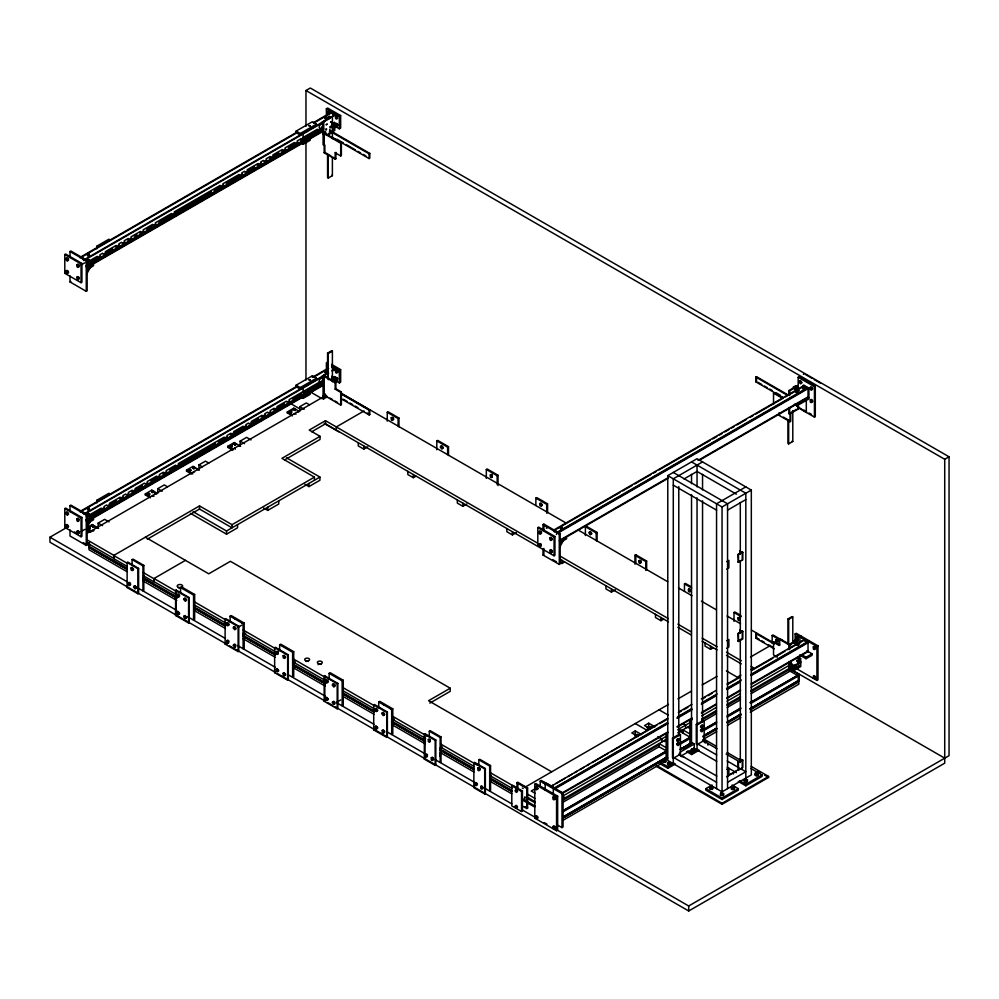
<?xml version="1.0" encoding="UTF-8"?>
<svg xmlns="http://www.w3.org/2000/svg" width="999" height="999" viewBox="0 0 999 999"><rect width="100%" height="100%" fill="white"/><g stroke="black" fill="none" stroke-linecap="round" stroke-linejoin="round"><path stroke-width="1.5" d="M678.396 739.76C678.371 737.761 676.011 741.021 677.772 740.671M700.873 730.331L701.698 729.133L702.16 729.794M66.858 512.924C67.408 511.238 69.118 514.872 67.345 513.923M177.959 594.967C178.746 593.206 180.057 597.327 178.284 595.804M184.902 598.975L186.114 599.3L185.377 599.974M336.313 124.313L337.425 124.413L336.963 125.437M285.239 674.625L284.615 673.314L283.991 673.9M326.561 680.756L327.772 681.081L327.048 681.768M333.504 684.765L334.715 685.089L333.978 685.776M540.634 503.971L541.283 503.596L541.933 504.732M539.872 531.943L541.083 532.267L540.359 532.954M553.746 797.664C554.333 795.953 555.968 799.637 554.233 798.663M791.658 664.285L791.295 663.348M721.016 794.742L721.778 795.504M755.731 774.625L756.655 775.549L757.692 774.774M440.309 749.5L441.533 746.765M489.847 778.109L491.071 775.361M66.883 271.191L68.132 271.915L67.183 272.203M77.722 519.005L78.909 519.505L78.347 520.304M227.51 640.908L228.609 641.196L228.309 642.282M234.453 644.904L235.539 645.204L235.252 646.291M278.246 653.234L278.009 652.072M392.058 417.994C393.144 416.745 393.931 420.517 392.357 419.018M278.246 670.766L277.847 669.43L277.048 669.892M376.123 726.698L377.372 727.422L376.423 727.722M383.054 730.706C384.153 729.457 384.94 733.229 383.354 731.73M429.12 739.784L429.92 739.71M426.198 754.732L426.998 754.67M550.736 538.024L551.535 537.949M551.923 551.798L551.535 550.461L550.736 550.924M481.58 786.712L482.842 787.437L481.893 787.736M639.722 560.988L640.521 560.926M536.338 816.62L537.425 816.92L536.975 817.931M553.771 826.685L554.57 826.623M789.672 665.222L789.46 664.01L789.847 665.334M82.605 258.716L82.929 258.004M82.605 259.553L82.929 258.853M87.313 254.77L87.887 255.994L89.111 255.806L88.536 254.583M82.605 512.787L82.929 512.075M87.313 508.841L87.887 510.064L89.111 509.877L88.536 508.653M88.474 528.409L89.898 529.233L89.448 528.259M94.068 525.736L92.108 526.048L93.357 525.324M92.545 530.794L93.781 530.082M152.16 496.378L154.121 496.078M156.069 494.13L157.305 493.406M194.867 467.544L192.919 467.844L194.156 467.132M236.064 443.768L234.103 444.068L235.339 443.344M234.802 448.251L235.252 449.238M293.981 409.752L295.417 410.589L294.955 409.602M298.052 412.15L299.288 411.438M555.943 531.093L554.395 531.992M796.191 391.695L795.866 392.395L797.976 392.719L797.414 391.496M802.697 387.937L802.372 388.636L804.482 388.973L803.92 387.749M666.058 761.325L665.609 762.312L662.637 761.85M667.956 763.673L667.494 764.66L670.454 765.109L670.916 764.123L669.667 763.398M686.4 746.952L686.862 745.966M691.72 749.949L691.258 750.936L694.218 751.398L694.68 750.411L693.418 749.687M709.964 787.924L709.515 788.91L712.474 789.372L712.924 788.386L711.675 787.662M720.803 794.18L720.354 795.167L723.313 795.629L723.763 794.642L722.514 793.918M733.266 774.013L733.728 773.026M731.643 787.924L731.193 788.91L732.442 789.635L734.153 789.372L734.602 788.386L733.353 787.662M744.567 780.469L744.105 781.455L745.354 782.18L747.065 781.905L747.527 780.918L746.278 780.207M755.406 774.213L754.944 775.199L756.193 775.923L757.904 775.649L758.366 774.662M86.576 274.313L91.046 266.109M86.576 528.384L90.297 521.54M559.59 547.415L563.311 540.571M66.434 258.604L66.97 257.842L68.044 258.466L68.581 259.852L68.044 260.614L66.97 259.99M66.434 271.129L66.97 270.354L68.044 270.979L68.581 272.365L68.044 273.127L66.97 272.502M77.273 264.86L77.81 264.098L78.884 264.723L79.421 266.109L78.884 266.87L77.81 266.246M77.273 277.385L77.81 276.623L78.884 277.235L78.884 279.383M335.901 116.558L336.426 115.784L337.5 116.408L337.5 118.556M332.23 126.049L335.552 123.801L337.163 125.812L336.626 126.573L335.552 125.949L334.365 122.427L331.68 123.976M335.901 124.063L336.426 123.302L337.5 123.913L338.037 125.3L337.5 126.061L336.426 125.449M66.434 512.687L66.97 511.913L68.581 513.923L68.044 514.685L66.97 514.06M66.434 525.199L66.97 524.438L68.581 526.436L68.044 527.197L66.97 526.585M77.273 518.943L77.81 518.181L78.884 518.793L78.884 520.941M77.273 531.456L77.81 530.694L78.884 531.306L79.421 532.692L78.884 533.454L77.81 532.842M131.468 568.131L132.005 567.357L133.616 569.368L133.079 570.129L132.005 569.505M128.546 583.079L129.083 582.317L130.157 582.941L130.694 584.315L130.157 585.089L129.083 584.465M134.403 586.463L134.927 585.701L136.538 587.699L136.001 588.461L134.927 587.849M327.66 365.871L328.196 365.11M177.535 594.717L178.072 593.955L179.683 595.966L179.146 596.728L178.072 596.103M335.901 370.629L336.426 369.867L337.5 370.479L338.037 371.865L337.5 372.627L336.426 372.015M335.901 378.134L336.426 377.372L337.5 377.997L337.5 380.144M184.478 598.726L185.015 597.964L186.626 599.962L186.089 600.724L185.015 600.112M177.535 612.25L178.072 611.475L179.683 613.486L179.146 614.248L178.072 613.623M184.478 616.246L185.015 615.484L186.626 617.482L186.089 618.256L185.015 617.632M227.073 623.326L227.61 622.552L229.221 624.562L228.684 625.324L227.61 624.7M234.003 627.322L234.54 626.56L236.151 628.558L235.614 629.333L234.54 628.708M227.073 640.846L227.61 640.084L228.684 640.696L228.684 642.844M391.608 417.932L392.145 417.17L393.219 417.794L393.756 419.18L393.219 419.942L392.145 419.318M234.003 644.842L234.54 644.08L235.614 644.705L235.614 646.852M276.611 651.922L277.148 651.161L278.209 651.773L278.209 653.92M283.541 655.918L284.078 655.157L285.689 657.167L285.152 657.929L284.078 657.305M276.611 669.442L277.148 668.681L278.746 670.679L278.209 671.44L277.148 670.829M441.146 446.541L441.683 445.766L443.294 447.777L442.757 448.539L441.683 447.914M283.541 673.451L284.078 672.677L285.689 674.687L285.152 675.449L284.078 674.824M326.136 680.519L326.673 679.757L327.747 680.369L328.284 681.755L327.747 682.517L326.673 681.905M333.079 684.527L333.616 683.753L334.69 684.377L335.227 685.764L334.69 686.525L333.616 685.901M326.136 698.039L326.673 697.277L328.284 699.275L327.747 700.037L326.673 699.425M333.079 702.047L333.616 701.286L334.69 701.897L334.69 704.045M492.282 477.135L492.282 474.987L491.208 474.375L491.208 476.511M375.674 726.635L376.211 725.873L377.822 727.871L377.285 728.646L376.211 728.021M540.209 503.733L540.746 502.972L542.357 504.97L541.82 505.731L540.746 505.119M382.617 730.644L383.154 729.882L384.752 731.88L384.215 732.642L383.154 732.03M539.448 531.705L539.984 530.944L541.058 531.555L541.595 532.942L541.058 533.703L539.984 533.079M541.058 546.216L541.058 544.068L539.984 543.456L539.984 545.604M550.287 537.962L550.824 537.2L552.435 539.198L551.898 539.959L550.824 539.348M556.356 534.453L556.893 533.691M550.287 550.474L550.824 549.712L551.898 550.337L552.435 551.71L551.898 552.472L550.824 551.86M430.282 741.72L430.282 739.572L429.22 738.948L429.22 741.096M427.36 756.68L427.36 754.532L426.286 753.908L426.286 756.056M589.747 532.33L590.284 531.568L591.895 533.566L591.358 534.328L590.284 533.716M439.947 756.168L439.947 754.02M478.209 768.318L478.746 767.557L479.82 768.169L480.357 769.555L479.82 770.316L478.746 769.692M475.287 783.266L475.824 782.504L476.898 783.129L477.435 784.515L476.898 785.276L475.824 784.652M639.285 560.926L639.822 560.164L640.896 560.789L640.896 562.937M481.143 786.65L481.68 785.888L483.279 787.886L482.754 788.648L481.68 788.036M799.812 381.381L800.349 380.619L801.947 382.629L801.423 383.391L800.349 382.767M515.784 790.384L517.132 790.259L517.569 791.42L516.233 791.533M810.651 387.649L811.188 386.875L812.249 387.5L812.786 388.886L812.249 389.647L811.188 389.023M517.132 807.617L517.569 806.98L516.233 805.319L516.233 807.105M535.901 787.349L536.438 786.588L538.049 788.586L537.512 789.36L536.438 788.735M810.651 400.162L811.188 399.4L812.249 400.012L812.786 401.398L812.249 402.16L811.188 401.548M543.281 783.091L543.818 782.329L544.892 782.941L545.429 784.327M688.811 589.522L689.347 588.761L690.958 590.771L690.421 591.533L689.347 590.909M535.901 816.558L536.438 815.796L537.512 816.42L538.049 817.806L537.512 818.568L536.438 817.944M536.625 819.068L536.625 816.932L535.551 816.308L535.551 818.456M553.321 797.414L553.858 796.653L555.469 798.651L554.932 799.412L553.858 798.8M553.321 826.623L553.858 825.861L554.932 826.485L555.469 827.871L554.932 828.633L553.858 828.009M554.058 829.133L554.058 826.985L552.984 826.373L552.984 828.521M739.959 620.129L739.959 617.981L738.885 617.357L738.885 619.505M797.864 639.035L797.864 636.887L796.79 636.276L796.79 638.423M796.977 668.756L797.514 667.994M798.401 667.494L797.864 668.256L796.79 667.632M813.686 647.102L814.222 646.341L815.833 648.339L815.296 649.1L814.222 648.488M813.686 676.311L814.222 675.549L815.833 677.547L815.296 678.309L814.222 677.697M814.41 678.821L814.41 676.673L813.336 676.061L813.336 678.196M294.168 409.99L295.229 409.99M665.384 761.75L663.311 761.75M329.195 113.212L328.733 111.663L328.172 112.462M325.662 133.679L325.299 132.455M336.401 378.059L337.537 378.708L337.138 379.583M284.053 655.844L285.239 657.105L284.153 656.805M541.745 505.144L541.121 504.982M540.983 545.629L540.521 544.08L539.959 544.892M384.14 714.535L383.678 712.986L383.117 713.786M811.151 400.075L812.287 400.724L811.725 401.536M640.809 562.35L640.684 561.088M326.448 115.734L326.348 108.791L327.647 108.042L340.659 115.547L340.659 128.059L339.348 128.809L332.854 125.062M326.448 369.805L326.348 362.862L327.647 362.113M803.046 388.136L803.783 388.873L803.783 388.024M693.731 752.609L693.731 751.735M722.814 795.341L722.814 794.467M677.772 742.931L677.122 744.055L677.772 744.43M701.698 726.835L700.961 726.161L702.185 725.836M563.061 817.806L666.795 757.317M691.046 743.169L680.269 749.45L692.12 742.732L694.293 743.98L694.293 748.363L681.256 755.881M703.171 736.101L716.645 728.246M727.422 721.965L740.896 714.098M750.324 708.603L798.825 680.319L750.324 708.791M666.795 757.504L563.061 817.994L666.795 758.116M680.269 749.637L691.046 743.356M727.422 722.152L740.896 714.285M305.969 126.324L305.969 90.509L310.302 88.012L949.05 456.793L949.05 755.669L688.698 905.981L556.356 829.582M64.798 254.533L65.672 254.033L81.93 263.424L81.93 282.193L81.056 282.692L64.798 273.301L64.798 254.533L81.056 263.923L81.93 263.424M70.005 257.617L70.005 251.536L70.867 251.024L87.125 260.414L87.125 290.834L86.264 291.333L70.005 281.943L70.005 275.861M96.99 248.801L96.99 246.091L108.916 239.198L110.215 239.947M316.483 124.113L300.224 133.504L300.224 135.002L296.104 132.63L296.104 131.131L312.362 121.741L316.483 124.113L316.483 125.624M79.645 257.605L297.202 131.993M313.349 122.677L330.794 112.6L334.915 114.985L323.738 121.928L323.089 121.553L323.089 144.705L323.738 145.08L323.738 121.928M80.994 257.455L297.739 132.305M313.886 122.989L331.331 112.912M325.05 118.044L326.124 117.42L327.435 118.169L325.05 118.544L326.348 119.306L327.435 118.681L326.124 117.919L325.05 118.544M326.885 117.732L329.27 116.359L330.357 116.983L330.357 117.982L327.972 119.368L326.885 117.732L327.972 118.357L330.357 116.983M323.089 121.553L328.047 118.694M83.766 259.977L326.86 119.63M330.881 117.308L334.915 114.985M83.766 260.602L322.827 122.577M64.798 273.301L65.672 272.802M70.005 251.536L86.264 260.914L87.125 260.414M81.231 264.885L84.878 262.774M326.348 108.791L339.348 116.296L340.659 115.547M87.75 261.813L97.215 256.343M99.912 254.782L102.61 253.222M105.32 251.673L116.121 245.429M118.831 243.868L121.528 242.307M124.238 240.747L128.284 238.399M130.994 236.838L140.447 231.381M143.157 229.82L152.61 224.363M155.32 222.802L171.528 213.436M174.238 211.875L220.18 185.352M222.877 183.791L239.098 174.425M241.795 172.864L244.505 171.304M247.203 169.743L258.017 163.511M260.714 161.95L263.424 160.389M266.121 158.829L270.18 156.481M272.877 154.92L282.342 149.463M285.04 147.902L294.505 142.445M297.202 140.884L301.261 138.536M317.37 129.233L302.61 137.762L306.73 140.135M86.938 263.524L100.449 255.732M103.159 254.171L112.612 248.701M115.322 247.14L119.368 244.805M122.078 243.244L124.775 241.683M127.485 240.122L131.531 237.787M134.241 236.226L136.938 234.665M139.648 233.104L143.694 230.757M146.403 229.196L155.856 223.739M158.554 222.178L211.264 191.758M213.961 190.197L223.426 184.728M226.124 183.167L242.345 173.814M245.042 172.253L254.508 166.783M257.205 165.222L261.263 162.887M263.961 161.326L266.671 159.765M269.368 158.204L278.821 152.747M281.531 151.186L285.589 148.839M288.286 147.278L297.739 141.821M300.449 140.26L320.592 128.634M85.926 265.871L323.626 128.634M86.463 266.184L322.827 129.72M332.23 124.288L334.915 122.74M88.624 265.434L91.321 263.873M95.38 261.538L98.089 259.977M107.542 254.508L110.24 252.947M126.461 243.594L129.158 242.033M138.624 236.563L144.031 233.441M211.588 194.443L214.298 192.882M218.344 190.534L221.054 188.973M230.507 183.516L233.217 181.955M237.263 179.62L239.972 178.059M249.425 172.59L252.135 171.029M268.344 161.676L271.054 160.115M280.507 154.645L283.216 153.084M86.463 267.307L322.827 130.844M332.23 125.424L334.915 123.864L331.818 122.09M86.463 267.932L322.827 131.468M86.901 268.306L93.519 264.485L93.519 265.734L86.901 269.555M301.198 143.082L303.259 144.268L310.202 140.26L310.202 138.761M334.765 127.71L332.817 128.834L332.817 131.593L334.765 130.457L334.765 127.71L332.267 126.274M70.005 281.943L70.867 281.443M324.113 133.516L324.176 152.772L324.862 152.372L330.981 155.906M324.113 134.553L324.213 133.666L340.696 143.232L341.383 142.832L341.383 155.544L340.696 155.944L335.189 152.772L335.189 159.128L335.876 158.729L335.876 152.372L335.189 152.772M329.533 133.354L329.533 130.969L369.106 153.809L369.792 153.409L369.792 158.179L369.106 158.579L332.18 137.263M327.572 154.533L327.572 177.66L328.259 178.059L332.392 175.674L332.392 157.168M327.572 377.809L327.572 353.134L331.705 350.749L332.392 351.149L332.417 381.805M327.572 353.134L328.259 353.534L332.392 351.149M64.798 508.603L65.672 508.104L81.93 517.494L81.93 536.263L81.056 536.763L64.798 527.385L64.798 508.603L81.056 517.994L81.93 517.494M70.005 511.688L70.005 505.606L70.867 505.107L87.125 514.485L87.125 544.905L86.264 545.404L70.005 536.013L70.005 529.932M96.99 502.872L96.99 500.162L108.916 493.269L110.215 494.03M316.483 378.196L300.224 387.575L300.224 389.086L296.104 386.7L296.104 385.202L312.362 375.811L316.483 378.196L316.483 379.695M80.994 510.901L297.202 386.064M313.349 376.748L328.109 368.231M80.182 511.988L297.739 386.388M313.886 377.06L328.646 368.544M325.05 372.127L326.124 371.491L327.435 372.252L326.348 373.376L325.05 372.627L328.184 373.813M325.799 372.44L326.673 371.94M325.05 372.627L326.536 372.14M327.46 397.015L323.089 398.776L323.089 375.624L328.047 372.764M83.766 514.06L326.86 373.701M332.23 370.604L334.915 369.056L332.23 371.228M323.089 375.624L328.696 373.139M85.115 513.898L322.827 376.66M64.798 527.385L65.672 526.885M70.005 505.606L86.264 514.985L87.125 514.485M226.86 644.343L49.95 542.207L49.95 537.2L66.121 527.872M331.543 365.859L339.348 370.367L340.659 369.618L340.659 382.13L339.348 382.892L332.854 379.133M86.401 516.658L101.261 508.079M103.971 506.518L106.668 504.957M109.366 503.396L120.18 497.152M122.889 495.604L125.587 494.043M128.284 492.482L132.343 490.134M135.04 488.573L144.505 483.116M147.203 481.555L156.668 476.098M159.365 474.537L163.424 472.19M166.121 470.629L175.587 465.172M178.284 463.611L224.238 437.087M226.935 435.527L230.994 433.179M233.691 431.618L243.157 426.161M245.854 424.6L248.551 423.039M251.261 421.478L262.075 415.234M264.772 413.686L267.47 412.125M270.18 410.564L274.226 408.216M276.935 406.655L286.388 401.198M289.098 399.637L320.055 381.768M88.287 516.82L104.508 507.455M107.205 505.894L116.671 500.437M119.368 498.876L123.426 496.54M126.124 494.98L128.834 493.419M131.531 491.858L142.345 485.614M145.042 484.053L147.752 482.492M150.449 480.931L159.915 475.474M162.612 473.913L166.671 471.565M169.368 470.017L215.309 443.481M218.019 441.92L227.472 436.463M230.182 434.902L246.391 425.537M249.101 423.976L258.554 418.519M261.263 416.958L265.309 414.622M268.019 413.062L270.717 411.501M273.426 409.94L284.228 403.696M286.938 402.135L289.635 400.574M292.345 399.013L301.798 393.556M320.592 382.704L303.147 392.769L303.147 387.337M85.926 519.942L323.626 382.704M331.68 378.047L334.915 376.81L334.915 378.571L332.23 380.119M86.463 520.254L322.827 383.791M332.23 378.371L334.915 376.81M92.682 517.17L95.38 515.609M99.438 513.261L102.135 511.7M111.601 506.243L114.298 504.682M118.357 502.347L121.054 500.786M130.519 495.317L133.217 493.768M142.682 488.299L145.379 486.738M149.438 484.403L152.135 482.842M169.705 472.702L173.751 470.354M191.321 460.214L194.031 458.653M222.402 442.27L225.112 440.709M234.565 435.252L237.263 433.691M241.321 431.343L244.031 429.782M253.484 424.325L256.181 422.764M260.24 420.429L262.949 418.868M272.402 413.399L275.1 411.85M291.321 402.485L296.728 399.363M86.463 521.378L322.827 384.915M332.23 379.495L334.915 377.947L331.818 376.161M86.463 522.002L322.827 385.539M86.901 522.377L93.519 518.556L93.519 519.805L86.901 523.638M301.198 397.152L303.259 398.339L310.202 394.343L310.202 392.832M324.113 396.378L324.176 376.448L335.189 382.817L335.876 382.417L335.876 388.773L341.383 391.945L341.383 404.67L340.696 405.07L323.988 395.217M87.025 527.572L92.22 524.562L98.614 528.259M150.449 497.852L145.33 494.905L145.33 493.906L151.836 490.147L156.943 493.094M191.633 474.075L186.526 471.128L186.526 470.117L193.032 466.371L199.413 470.054M232.817 450.287L227.71 447.34L227.71 446.341L234.216 442.582L240.597 446.278M292.432 415.871L287.325 412.924L287.325 411.925L293.831 408.166L298.938 411.113M81.231 531.468L84.878 529.37M89.623 527.072L92.22 525.561L96.054 527.784M145.33 494.905L147.939 493.406M186.526 471.128L189.123 469.617M231.618 445.092L234.216 443.593L234.216 442.582M287.325 412.924L293.831 409.165L293.831 408.166M98.139 527.747L98.139 523.101L104.645 519.343L109.053 521.89M157.755 493.331L157.755 488.686L164.261 484.927L167.557 486.838M198.938 469.542L198.938 464.897L205.444 461.151L208.754 463.049M240.135 445.766L240.135 441.121L246.641 437.362L251.036 439.91M299.75 411.351L299.75 406.705L306.256 402.947L309.553 404.857M335.189 382.817L335.189 389.173L335.876 388.773M86.788 533.466L323.077 397.04M335.189 389.173L340.696 392.345L341.383 391.945M127.01 568.931L88.973 547.215L88.973 549.725L126.786 571.553M537.474 543.081L325.474 420.679L309.215 430.07L320.055 436.326L320.055 439.46L284.54 459.965M311.725 431.755L325.474 423.813L554.07 555.794L554.944 555.282L554.944 536.513L538.686 527.122L537.812 527.622L537.812 546.403L538.686 545.904M127.048 566.321L113.686 558.603L113.686 555.481L199.525 505.919L232.043 524.687L314.423 477.135L314.423 480.257M320.055 436.326L281.905 458.354L314.423 477.135M364.011 410.951L336.313 426.948L336.313 430.07M341.408 394.143L369.106 410.139L369.792 409.74L369.792 414.51L369.106 414.91L341.408 398.913M147.352 539.173L199.525 509.04L232.043 527.822L232.043 524.687M127.123 562.487L127.772 562.112L138.611 568.369L138.611 593.406L137.962 593.781L127.123 587.524L127.123 562.487L137.962 568.743L138.611 568.369M132.105 559.615L132.979 559.103L143.819 565.372L143.819 590.397L142.944 590.896L142.944 565.871L132.105 559.615L132.105 565.496M387.262 421.128L387.262 412.3L388.124 411.8L398.963 418.057L398.963 426.885M142.944 565.871L143.819 565.372M387.262 412.3L398.102 418.556L398.963 418.057M358.279 442.744L358.279 445.929L363.786 449.113L367.744 446.828M127.123 587.524L127.772 587.15M193.107 511.7L226.536 530.993L319.93 477.085L319.93 480.257L308.916 486.613L304.907 484.303M190.434 513.324L226.536 534.178L237.55 527.822L237.55 524.637M263.711 508.079L267.732 510.402L278.746 504.033L278.746 500.861M143.094 572.464L153.784 578.633L185.439 560.364M175.574 590.459L176.224 590.084L189.236 597.589L189.236 622.627L188.586 623.001L175.574 615.496L175.574 590.459L188.586 597.964L189.236 597.589M180.557 587.587L181.643 586.95L194.655 594.467L194.655 619.492L193.569 620.117L193.569 595.092L180.557 587.587L180.557 593.468M436.8 449.737L436.8 440.896L437.662 440.397L448.501 446.653L448.501 455.494M436.8 440.896L447.639 447.152L448.501 446.653M193.569 595.092L194.655 594.467M407.817 471.353L407.817 474.525L413.324 477.709L415.959 476.186M175.574 615.496L176.224 615.122L176.224 590.084M225.112 619.055L225.762 618.681L238.761 626.198L238.761 651.223L238.112 651.598L225.112 644.093L225.112 619.055L238.112 626.573L238.761 626.198M230.095 616.183L231.181 615.559L244.181 623.064L244.181 648.101L243.107 648.726L243.107 623.688L230.095 616.183L230.095 622.065M486.326 478.334L486.326 469.493L487.2 468.993L498.039 475.249L498.039 485.564M486.326 469.493L497.165 475.749L498.039 475.249M243.107 623.688L244.181 623.064M237.974 627.335L241.608 625.237M457.342 499.95L457.342 503.121L462.849 506.306L466.808 504.02M225.112 644.093L225.762 643.718M243.144 634.74L245.791 633.216M274.638 647.652L275.299 647.277L288.299 654.795L288.299 679.819L287.65 680.194L274.638 672.689L274.638 647.652L287.65 655.169L288.299 654.795M279.633 644.78L280.719 644.155L293.718 651.66L293.718 676.698L292.632 677.322L292.632 652.285L279.633 644.78L279.633 650.674M535.864 505.457L535.864 498.089L536.738 497.589L547.577 503.846L547.577 512.687M783.528 397.852L755.843 381.855L755.843 377.085L756.53 376.698L788.174 394.967M755.843 381.855L756.53 381.468L756.53 376.698M535.864 498.089L546.703 504.358L547.577 503.846M292.632 652.285L293.718 651.66M506.88 528.546L506.88 531.718L512.387 534.902L516.346 532.617M274.638 672.689L275.299 672.315M292.67 663.348L295.329 661.813M543.019 530.706L543.019 524.625L543.881 524.125L560.139 533.503L560.139 563.923L559.278 564.423L543.019 555.032L543.019 548.951M798.176 389.473L798.176 377.31L799.038 376.81L815.296 386.201L815.296 416.608L814.435 417.107L798.176 407.729L799.038 407.23M803.371 374.313L804.245 373.813M773.526 404.42L773.526 393.119L774.213 392.719L783.104 397.864M793.406 387.075L795.791 385.701L796.865 386.326L796.865 387.325L794.48 388.698L793.406 387.075L794.48 387.699L796.865 386.326M788.96 390.522L797.627 385.514L798.276 385.889L789.61 390.896L788.96 390.522L788.96 395.142M794.704 389.073L795.566 388.074L797.951 389.96L797.09 390.459L794.704 389.073L797.951 389.448M553.995 529.932L804.245 385.452L798.863 389.185M556.68 528.995L559.378 527.447M562.062 525.899L619.917 492.495M622.614 490.934L632.03 485.502M634.715 483.953L650.861 474.625M653.558 473.076L656.243 471.516M658.94 469.967L710.064 440.447M712.749 438.898L716.783 436.563M719.48 435.015L722.165 433.454M724.862 431.905L728.895 429.57M731.593 428.022L734.277 426.461M736.975 424.912L746.39 419.48M750.424 417.145L753.109 415.596M755.806 414.036L782.716 398.501M785.401 396.953L794.817 391.508M797.627 390.896L798.713 390.272L797.627 391.396L796.328 390.147L798.313 391.171L797.976 391.883L795.866 391.546L797.414 390.659M557.567 531.992L807.816 387.512M556.768 533.079L808.353 387.824M558.116 532.929L808.903 388.136L808.903 398.901L796.977 405.781L794.38 404.283L806.305 412.425L806.305 400.399M537.812 527.622L554.07 537.012L554.944 536.513M543.019 524.625L559.278 534.015L560.139 533.503M798.176 377.31L814.435 386.7L815.296 386.201M667.782 475.624L697.04 458.728L751.323 490.072L751.323 774.924L722.052 791.832L667.782 760.489L667.782 475.624L722.052 506.968L751.323 490.072M324.176 676.261L324.825 675.886L337.837 683.391L337.837 708.416L337.187 708.791L324.176 701.286L324.176 676.261L337.187 683.766L337.837 683.391M329.158 673.376L330.244 672.752L343.256 680.257L343.256 705.294L342.17 705.918L342.17 680.881L329.158 673.376L329.158 679.27M559.452 540.409L668.431 477.497M698.039 460.402L808.353 396.715M559.452 541.046L668.431 478.121M699.375 460.252L808.353 397.34L807.816 397.028M559.915 541.396L566.545 537.574L566.545 538.823L559.915 542.657M585.402 535.526L585.402 526.698L586.263 526.186L597.102 532.455L597.102 541.283M808.903 397.652L796.977 404.533L796.977 405.781M779.033 412.824L779.033 415.372L779.72 414.972M702.547 461.913L673.289 478.808L673.289 763.661M543.019 555.032L543.881 554.532L543.881 548.451M788.96 407.492L788.96 413.673L796.39 409.378M788.96 413.673L789.61 414.048L798.276 409.041L798.276 405.956M684.003 478.971L697.04 471.441L736.375 494.155M585.402 526.698L596.241 532.954L597.102 532.455M779.033 415.372L790.047 421.728L790.733 421.328L790.733 412.537M342.17 680.881L343.256 680.257M559.715 562.225L561.925 563.498L564.56 561.975M324.176 701.286L324.825 700.911L324.825 675.886M337.038 702.06L340.684 699.962M787.986 420.342L787.986 443.481L788.673 443.881L792.794 441.496L792.794 410.651M745.816 486.888L716.558 503.783L716.558 788.648M373.713 704.857L374.363 704.482L387.375 711.987L387.375 737.025L386.725 737.399L373.713 729.882L373.713 704.857L386.725 712.362L387.375 711.987M378.696 701.972L379.782 701.348L392.794 708.853L392.794 733.89L391.708 734.515L391.708 709.49L378.696 701.972L378.696 707.866M634.939 564.123L634.939 555.294L635.801 554.795L646.64 561.051L646.64 569.88M727.559 510.139L745.816 499.6M634.939 555.294L645.779 561.55L646.64 561.051M391.708 709.49L392.794 708.853M605.956 585.739L605.956 588.923L611.45 592.095L615.409 589.81M373.713 729.882L374.363 729.507M391.745 720.541L394.405 719.005M429.832 703.121L450.237 691.333L450.237 688.211L428.559 700.724L551.685 771.815M739.772 554.208L739.772 551.211L742.806 552.335L742.806 559.84L738.473 562.35L737.924 554.52L742.257 552.022M424.325 734.078L424.987 733.703L435.826 739.959L435.826 764.997L435.164 765.371L424.325 759.115L424.325 734.078L435.164 740.334L435.826 739.959M429.32 731.206L430.182 730.694L441.021 736.962L441.021 761.987L440.159 762.487L440.159 737.462L429.32 731.206L429.32 737.087M684.465 591.246L684.465 583.891L685.339 583.391L691.358 586.863M726.723 561.625L728.883 560.364L728.883 567.882L726.723 569.13M737.924 554.52L742.806 552.335M737.924 562.037L740.097 560.776M440.159 737.462L441.021 736.962M439.672 748.476L442.307 746.952M655.481 614.335L655.481 617.519L660.988 620.704L663.623 619.18M424.325 759.115L424.987 758.74L424.987 733.703M305.969 90.509L944.717 459.29L949.05 456.793M473.863 762.674L474.513 762.299L485.352 768.556L485.352 793.593L484.702 793.968L473.863 787.712L473.863 762.674L484.702 768.93L485.352 768.556M478.846 759.802L479.72 759.302L490.559 765.559L490.559 790.584L489.685 791.083L489.685 766.058L478.846 759.802L478.846 765.684M734.003 621.328L734.003 612.487L734.864 611.987L740.896 615.459M489.685 766.058L490.559 765.559M739.772 633.316L739.772 630.307L742.806 631.43L742.806 638.948L738.473 641.445L737.924 633.628L742.257 631.118M705.019 642.944L705.019 646.116L710.526 649.3L713.161 647.777M726.723 640.721L728.883 639.472L728.883 646.977L726.723 648.226M737.924 633.628L742.806 631.43M737.924 641.133L742.257 638.636M774.3 648.851L755.843 638.186L755.843 633.416L756.53 633.016L756.53 637.787L759.165 639.31M787.986 643.631L787.986 618.955L792.107 616.57L792.794 616.97L792.794 643.181M755.843 638.186L756.53 637.787M787.986 618.955L788.673 619.355L792.794 616.97M511.8 785.826L512.674 785.326L522.427 790.958L522.427 811.038L521.553 811.538L511.8 805.906L511.8 785.826L521.553 791.458L522.427 790.958M517.007 789.01L517.007 782.829L517.869 782.329L527.622 787.961L527.622 808.029L526.76 808.541L521.878 805.718M772.152 643.244L772.152 635.514L773.026 635.014L782.779 640.646M777.334 657.155L773.526 654.957L773.526 642.232L774.213 641.845L779.72 645.017L779.72 638.661L779.033 639.06L779.033 645.416L779.72 645.017M525.499 786.937L668.493 704.382M677.921 698.938L691.395 691.158M702.172 684.939L716.982 676.385M750.536 657.017L770.366 645.566M517.007 782.829L526.76 788.461L527.622 787.961M534.802 784.215L535.889 783.591L557.654 796.153L557.654 830.119L556.568 830.756L534.802 818.181L534.802 784.215L556.568 796.777L557.654 796.153M540.222 785.714L540.222 781.093L541.308 780.456L563.074 793.031L563.074 826.997L561.987 827.622L558.141 825.399M795.154 641.62L795.154 633.903L796.24 633.279L818.006 645.841L818.006 679.807L816.92 680.431L795.154 667.869M534.677 789.023L531.206 791.021L534.989 793.206M641.57 734.59L635.264 730.943L631.793 732.954L638.099 736.588M655.007 726.835L648.701 723.189L644.58 725.574L649.625 728.483M799.899 643.044L799.899 636.887L801.21 636.138M793.406 641.146L795.791 639.772L796.865 640.396L796.865 641.395L794.48 642.782L793.406 641.146L794.48 641.77L796.865 640.396M788.96 649.225L788.96 644.592L797.627 639.585L798.276 643.044M646.64 727.509L648.701 726.323L651.223 727.771M788.96 644.592L789.61 644.967L798.276 639.959M794.704 643.156L795.566 642.145L797.951 643.531L797.09 644.53L794.704 642.644L797.627 645.466L798.713 644.343L797.414 643.593M634.777 735.838L637.474 734.277M647.477 728.508L650.961 726.485M635.376 736.163L638.061 734.615M648.776 728.421L651.385 726.922M741.008 675.024L737.25 677.197L726.41 670.941M751.011 669.255L753.508 667.807L751.111 666.42M553.084 785.152L550.387 786.712L667.657 718.368M678.446 712.15L691.92 704.37M701.36 698.913L716.183 690.359M726.972 684.128L740.446 676.348M751.236 670.129L803.808 639.772L807.929 642.145L751.31 674.837M797.09 644.03L797.951 643.531M555.781 783.591L565.222 778.146M567.919 776.585L571.952 774.25M574.65 772.702L577.347 771.141M580.044 769.58L584.09 767.244M586.788 765.696L589.485 764.135M592.182 762.587L608.354 753.246M611.051 751.685L656.88 725.224M659.577 723.663L667.657 719.005M678.446 712.774L681.143 711.213M683.84 709.665L687.886 707.329M702.709 698.763L705.406 697.215M708.104 695.654L712.15 693.318M728.321 683.978L739.11 677.759M752.584 669.967L772.801 658.291M775.499 656.743L784.939 651.298M787.637 649.737L797.065 644.293M799.762 642.732L803.808 640.396L807.929 642.782L751.31 675.461M797.627 644.967L798.713 644.343M553.97 788.149L667.195 722.776M677.984 716.545L691.458 708.766M702.247 702.534L717.07 693.98M726.51 688.536L741.333 679.969M750.773 674.525L807.379 641.833M799.899 636.887L808.029 641.583L809.34 640.834M667.732 723.089L554.507 788.461L550.387 786.076M677.172 717.644L691.995 709.078M701.435 703.633L716.258 695.067M727.047 688.848L740.521 681.056M554.507 789.085L667.732 723.713M677.172 718.269L691.995 709.702M701.435 704.258L716.258 695.691M727.047 689.472L740.521 681.693M562.599 792.682L667.732 731.967M677.172 726.523L691.995 717.969M701.435 712.512L716.258 703.958M727.047 697.727L740.521 689.947M751.31 683.728L807.929 651.036M540.222 781.093L561.987 793.656L667.732 732.604M677.172 727.147L691.995 718.593M701.435 713.149L716.258 704.582M727.047 698.351L740.521 690.571M751.31 684.352L807.929 651.66L807.379 651.348M795.154 633.903L816.92 646.465L818.006 645.841M689.897 744.542L689.897 720.766L692.245 719.417M799.899 662.3L800.773 662.799L796.44 665.309L796.44 668.481L800.773 665.983L800.624 658.503L798.676 659.627L798.676 662.387L800.624 661.263M562.862 796.028L667.132 735.826M677.697 729.732L690.971 722.065M701.673 715.883L716.383 707.392M727.085 701.211L740.459 693.493M751.173 687.312L789.959 664.909M802.185 654.982L806.081 657.23L812.05 653.796L812.05 655.294L806.081 658.728L799.575 654.982M788.96 661.575L788.96 667.744L793.918 664.884M562.862 799.15L667.132 738.948M677.697 732.854L690.971 725.199M701.61 719.055L716.383 710.514M727.035 704.37L740.459 696.615M751.136 690.459L800.661 661.862M562.849 800.336L659.253 744.68M688.224 727.959L691.046 726.323M701.61 720.229L716.445 711.663M727.035 705.544L740.509 697.764M751.136 691.633L795.316 666.121M672.514 738.161L679.557 734.103L680.431 734.602L680.431 754.183L673.376 758.253L672.514 757.754L672.514 738.161L673.376 738.661L680.431 734.602M696.278 724.45L703.321 720.379L704.183 720.878L704.183 740.471L697.14 744.53L696.278 744.03L696.278 724.45L697.14 724.949L704.183 720.878M534.802 818.181L535.889 817.557M562.849 802.334L659.103 746.765L666.907 751.273L666.907 748.101L659.103 743.593L659.103 746.765M704.407 720.616L716.445 713.661M727.135 707.492L740.509 699.775M751.198 693.593L797.989 666.583M792.494 668.718L794.704 669.979L800.661 666.545M678.309 740.684L677.235 741.308L676.698 740.546L677.235 739.16L678.309 738.536L678.845 739.297M702.06 726.972L700.998 727.584L700.461 726.822L702.06 724.824L702.597 725.586M790.496 669.517L798.825 674.063L798.825 681.006L750.324 709.015M562.837 810.751L666.57 750.848M680.044 743.081L690.821 736.85M704.295 729.07L716.42 722.077M727.197 715.858L740.671 708.079M750.099 702.634L798.825 674.75L750.324 702.759M563.061 810.876L666.795 750.986M680.269 743.206L691.046 736.975M703.171 729.982L716.645 722.202M727.422 715.983L740.896 708.204M678.309 744.442L677.235 745.067L676.698 744.292L678.309 742.294L678.845 743.056M702.06 730.719L700.998 731.343L700.461 730.581L702.06 728.583L702.597 729.345M563.049 811.812L666.595 752.035M680.044 744.267L690.809 738.049M704.258 730.294L716.358 723.301M727.11 717.095L740.559 709.327M751.323 703.121L798.388 675.948L798.388 681.006M562.837 817.007L666.595 757.105M680.044 749.337L690.821 743.106M704.258 735.364L716.42 728.333M727.11 722.165L740.671 714.335M750.099 708.89L798.825 681.006M563.061 817.132L666.795 757.242M727.422 722.24L740.896 714.46M682.954 748.775L691.046 744.118M703.171 737.112L716.645 729.332M727.422 723.114L740.896 715.334M750.324 709.889L798.825 681.892L798.825 684.203L750.324 712.2M675.411 763.935L667.906 768.268L660.227 763.835L660.227 762.337L667.732 758.004M679.944 752.259L694.293 743.98M563.061 820.316L660.052 764.322M703.171 739.422L716.645 731.655M727.422 725.424L740.896 717.644M660.227 762.337L667.906 766.77L674.163 763.161M687.824 750.836L691.67 753.046L697.914 749.437M686.55 751.598L691.67 754.557L699.175 750.224M739.772 761.975L739.772 758.978L742.806 760.102L742.806 767.607L738.473 770.117L737.924 762.287L742.257 759.789M726.723 769.38L728.883 768.131L728.883 775.649L726.723 776.897M737.924 762.287L742.806 760.102M727.272 776.098L740.309 768.568L745.816 771.752L727.559 782.292M732.067 785.039L738.311 788.648L738.311 790.147L722.052 799.537L705.806 790.147L705.806 788.648L712.05 785.039M729.557 774.924L735.813 771.315M705.806 788.648L722.052 798.039L738.311 788.648M739.56 780.706L745.816 784.315L762.075 774.924L762.075 776.435L745.816 785.813L738.311 781.48M656.405 765.384L722.052 803.296L768.581 776.435L768.581 777.434L722.052 804.295L656.405 766.395M334.89 706.718L688.698 910.988L944.717 763.174L944.717 459.29M87.825 508.978L88.412 509.79L88.412 508.928M796.702 391.82L796.89 392.632L797.751 391.983M669.742 766.433L670.242 765.734M334.265 128.684L334.141 127.522M77.885 277.21L78.909 277.947L78.347 278.746M132.08 567.944L133.167 568.918L132.38 569.368M129.158 582.904L130.245 583.866L129.445 584.328M492.07 476.585L492.07 475.287M377.073 710.576L376.91 709.103L376.186 709.789M430.082 741.171L430.082 739.872M797.652 638.498L797.652 637.2M427.147 756.131L427.147 754.832M433.004 759.515L432.842 758.041L432.117 758.728M797.652 667.707L797.889 666.82M516.945 791.595L516.945 790.509L516.158 790.758M516.945 807.167L516.545 805.781L516.296 806.692M797.439 644.105L798.713 644.842M746.353 781.73L745.279 781.73M80.819 257.68L82.03 257.492M294.418 413.836L296.104 414.098M238.699 446.004L239.673 445.854M197.515 469.78L198.489 469.63M193.606 472.04L194.593 471.89M80.819 511.75L82.03 511.563M96.716 527.984L97.69 527.834M92.807 530.906L93.781 530.756M553.833 530.769L555.057 530.581M231.343 448.189L230.644 448.027M89.348 530.169L88.661 529.994M325.587 131.531L325.212 131.806M337.138 117.994L337.138 116.546M337.138 372.065L337.287 370.779L336.338 371.079M546.266 527.984L546.915 528.359M590.983 533.778L590.983 532.317M796.752 661.35L796.752 660.202M791.295 664.497L791.42 663.473M228.309 624.762L228.471 623.476L227.51 623.776M235.252 628.771L235.402 627.484L234.453 627.772M88.412 254.857L88.599 255.669L87.45 255.282M326.161 372.352L326.124 371.491M89.348 528.483L89.623 529.07L88.599 528.908M800.711 381.181L801.535 382.38L800.711 382.629M811.725 389.011L812.05 387.799L811.088 388.099M67.507 259.977L68.157 259.603L67.507 258.479M78.347 266.233C80.107 266.583 77.747 263.324 77.722 265.322M689.884 590.896L690.209 589.685L689.26 589.984M814.759 648.476L815.409 648.089L814.759 646.965M814.759 677.684L815.084 676.473L814.123 676.76M67.507 526.573L68.157 526.186L67.507 525.062M78.347 532.829C80.107 533.166 77.747 529.92 77.722 531.905M327.21 699.412L327.859 699.038L327.21 697.914M536.975 788.723C538.711 789.085 536.401 785.776 536.338 787.799M334.153 703.421L334.802 703.034L334.153 701.91M669.742 763.86L669.967 764.834L668.281 764.697M711.75 788.111L711.75 789.185L710.152 788.648M805.494 374.525L811.75 378.146M814.247 379.583L820.504 383.191M808.903 388.136L803.696 385.139L802.834 385.639L808.029 388.636L808.029 398.151M804.245 386.076L807.329 387.862M334.915 115.609L330.794 112.6M331.768 116.546L332.417 116.92L332.392 138.661M796.865 387.325L795.791 385.701M797.414 389.51L798.713 390.272M797.414 390.022L798.713 390.771M331.818 122.715L334.915 124.5M330.232 130.569L369.792 153.409M755.843 377.085L787.487 395.367M336.825 139.148L343.419 142.957M346.054 144.48L355.282 149.8M357.917 151.324L360.552 152.847M363.199 154.37L365.834 155.894M757.841 382.217L761.8 384.503M764.435 386.026L767.082 387.55M769.717 389.073L772.352 390.597M776.31 392.882L780.269 395.167M324.862 133.292L341.383 142.832M804.045 410.114L806.543 411.563M809.04 412.999L811.55 414.448M773.526 393.119L782.417 398.251M797.627 408.666L798.276 409.041M296.104 131.131L300.224 133.504M333.429 157.318L335.876 158.729M783.391 417.095L789.51 420.629M324.176 152.772L335.189 159.128M331.705 175.287L332.392 175.674M792.107 441.096L792.794 441.496M691.533 461.913L745.816 493.244L745.816 778.109M673.289 472.44L727.559 503.783L727.559 788.648M673.289 485.164L716.558 510.139M739.772 551.211L742.257 552.647L742.257 560.152M331.543 364.36L340.659 369.618M331.818 367.27L334.915 369.056M332.854 368.494L334.915 369.68M328.384 366.233L327.322 365.609L326.785 366.383L328.384 368.381M796.865 641.395L795.791 639.772M325.799 371.94L328.184 373.314M797.627 645.466L796.328 644.218M806.842 650.786L812.05 653.796M331.818 376.785L334.915 378.571M324.862 376.061L335.876 382.417M779.72 638.661L790.733 645.017M684.465 583.891L691.695 588.061M734.003 612.487L741.233 616.658M779.033 639.06L790.047 645.416M772.152 635.514L779.47 639.735M96.99 246.091L98.289 246.84M773.526 642.232L779.033 645.416M340.771 392.994L566.421 523.239M578.571 530.257L667.669 581.705M678.471 587.936L691.97 595.729M701.423 601.186L716.271 609.765M727.072 615.996L740.571 623.788M751.373 630.032L773.676 642.919M798.139 657.067L800.624 658.503M341.733 393.781L367.757 408.791M755.843 633.416L774.3 644.08M343.419 399.275L347.365 401.561M350.012 403.084L352.647 404.607M355.282 406.131L357.917 407.654M367.157 412.987L369.792 414.51M761.8 640.834L764.435 642.357M768.393 644.642L772.352 646.927M797.627 662.737L798.276 663.111L798.276 656.942M739.772 630.307L742.257 631.743L742.257 639.26M796.44 665.309L795.566 664.81L795.566 667.981M324.862 395.129L327.41 396.603M329.945 398.064L332.492 399.538M335.027 400.999L337.575 402.472M787.499 663.024L790.047 664.485M788.96 667.744L789.61 668.119L789.61 661.95M310.015 391.733L322.178 398.751M792.12 670.067L944.717 758.166M296.104 385.202L300.224 387.575M788.935 670.491L798.388 675.948M302.61 391.833L306.73 394.218M560.427 556.331L668.418 618.681M677.871 624.138L691.37 631.93M702.172 638.161L717.02 646.74M726.473 652.197L741.32 660.776M299.75 406.705L304.158 409.253M290.434 403.459L299.675 408.791M559.715 559.053L668.418 621.815M677.871 627.272L691.37 635.064M702.172 641.296L717.02 649.874M726.473 655.332L741.32 663.898M324.238 423.451L338.773 431.83M552.647 559.59L556.393 561.763M287.325 411.925L292.432 414.872M286.488 457.779L319.93 477.085M240.135 441.121L244.543 443.668M227.71 446.341L232.817 449.288M689.897 720.766L690.771 721.266L690.771 745.054M659.065 709.827L668.356 715.184M682.966 723.626L685.614 725.149L685.614 728.283M688.373 726.698L690.971 728.196M739.772 758.978L742.257 760.414L742.257 767.919M704.27 739.297L716.333 746.265M727.047 752.447L740.446 760.189M751.161 766.37L768.581 776.435M704.27 740.309L706.955 741.845M757.866 771.24L760.539 772.789M764.56 775.112L768.581 777.434M703.321 739.972L704.183 740.471M702.547 740.409L716.97 748.738M726.148 754.033L739.26 761.613M750.823 768.431L762.075 774.924M704.258 742.245L705.519 742.969M680.656 729.782L682.866 731.056M678.458 730.506L690.671 737.562L690.671 734.377L682.866 729.869L682.866 733.054M697.04 743.593L716.708 754.944M727.197 761.001L738.998 767.819M693.743 748.039L716.708 761.3M727.197 767.357L736.375 772.664M198.938 464.897L202.248 466.808M635.302 723.538L647.252 730.444M657.879 736.575L661.862 738.873L661.862 741.995M667.207 741.907L664.61 740.409L664.61 741.583M679.557 753.683L680.431 754.183M678.783 754.133L716.807 776.086M186.526 470.117L192.907 473.813M680.331 755.169L684.165 757.379M680.506 755.968L681.755 756.693M637.787 735.539L635.264 734.078L635.264 730.943M673.289 757.304L716.558 782.292M157.755 488.686L162.163 491.221M155.669 493.356L151.836 491.146L151.836 490.147M145.33 493.906L150.449 496.853M450.237 688.211L230.419 561.301L208.741 573.813L145.33 537.2M96.99 500.162L98.289 500.911M98.139 523.101L102.547 525.649M561.251 792.394L562.849 794.392M87 529.058L90.834 531.268M87 530.057L90.834 532.267M234.553 618.543L235.627 619.168M241.496 622.552L242.57 623.176M383.154 704.345L384.228 704.957M390.097 708.341L391.171 708.965M523.039 785.826L523.926 786.338M522.302 788.036L523.201 788.548M74.425 531.93L78.009 533.966L78.009 531.818L76.935 531.193L76.935 533.341M86.588 539.585L113.898 555.357L113.898 558.478L86.588 542.707M176.985 591.77L154.008 578.508L154.008 581.63L176.985 594.904M194.555 601.91L225.637 619.867M243.207 630.007L275.637 648.738M293.207 658.878L325.649 677.597M343.206 687.749L374.3 705.694M391.87 715.833L427.01 736.126M440.522 743.93L477.01 764.997M490.521 772.789L517.557 788.398M526.898 793.793L534.865 798.388M113.686 555.481L127.048 563.199M194.555 605.044L225.637 622.989M243.207 633.129L275.637 651.86M293.207 662L325.649 680.731M343.206 690.871L374.3 708.815M391.87 718.968L425.649 738.473M440.522 747.052L474.3 766.558M490.521 775.923L512.15 788.411M526.898 796.927L534.865 801.523M143.094 575.586L153.784 581.768L153.784 578.633M535.039 802.871L524.675 796.89L524.675 800.074M83.379 542.732L87.125 544.905M127.185 568.344L89.398 546.528L89.398 542.732M143.381 577.697L175.774 596.391M194.655 607.305L225.699 625.224M243.244 635.352L275.624 654.045M293.169 664.173L325.562 682.866M343.094 693.006L374.138 710.913M391.683 721.053L425.412 740.521M440.259 749.1L474.001 768.568M490.184 777.921L511.775 790.384M143.219 578.284L176.985 597.777M194.543 607.916L225.612 625.849M243.169 635.988L275.587 654.707M293.144 664.847L325.562 683.566M343.119 693.693L374.188 711.638M391.745 721.778L425.512 741.27M440.372 749.849L474.138 769.342M490.347 778.696L511.95 791.171M126.786 569.055L88.973 547.215L88.973 542.769M142.994 578.409L176.761 597.902M194.33 608.041L225.387 625.973M242.944 636.113L275.362 654.832M292.919 664.972L325.337 683.691M342.894 693.818L373.963 711.763M391.521 721.902L425.287 741.395M440.147 749.974L473.913 769.467M490.122 778.82L511.738 791.295M88.973 547.402L126.786 569.243M142.994 578.596L176.761 598.089M194.33 608.229L225.387 626.161M242.944 636.301L275.362 655.019M292.919 665.159L325.337 683.878M342.894 694.005L373.963 711.95M391.521 722.09L425.299 741.583M440.147 750.162L473.913 769.655M490.122 779.008L511.738 791.483M521.878 798.463L535.039 806.056M142.994 580.918L176.761 600.411M194.33 610.551L225.387 628.483M242.944 638.623L275.362 657.342M292.919 667.469L325.337 686.188M342.894 696.328L373.963 714.26M391.521 724.4L425.287 743.893M440.147 752.472L473.913 771.965M490.122 781.33L511.738 793.805M526.598 802.384L534.702 807.055M521.878 799.712L526.76 802.522M525.187 806.63L527.622 808.029M49.95 537.2L126.923 581.643M137.725 587.887L176.885 610.489M187.687 616.733L225.499 638.561M237.662 645.579L275.474 667.407M287.625 674.425L325.437 696.253M336.963 702.909L374.051 724.325M386.501 731.518L425.362 753.945M434.815 759.402L473.976 782.017M484.777 788.248L511.788 803.845M522.589 810.089L534.752 817.107M544.205 822.564L546.903 824.113M229.558 645.903L275.474 672.414M277.897 673.813L282.218 676.311M283.104 676.822L325.437 701.261M328.134 702.821L332.63 705.419M799.737 659.315L800.124 658.453L799.425 658.853M442.045 447.777C443.981 448.713 441.745 444.842 441.583 446.99M135.302 587.712C137.238 588.636 135.002 584.777 134.84 586.913M330.194 129.096L329.595 129.358M693.731 750.237L693.244 751.273L691.895 750.674M551.036 539.035L551.923 539.285L551.685 538.111M554.07 827.709L554.957 827.946L554.72 826.785M733.828 788.336L733.179 789.247L731.83 788.648M739.747 618.281L740.072 619.118M329.807 113.037L328.196 111.039L328.196 113.174M184.977 616.92L185.377 616.046L186.201 617.245M178.047 612.911L178.446 612.037L179.258 613.236M479.932 769.305L479.12 768.106L478.658 768.768M477.01 784.265L476.186 783.066L475.736 783.728M816.92 646.465L816.92 680.431M814.435 386.7L814.435 417.107M808.029 641.583L808.029 652.347M806.081 657.23L806.081 658.728M803.808 639.772L803.808 640.396M798.601 674.188L798.601 680.881M794.704 668.481L794.704 669.979M794.48 387.699L794.48 388.698M794.48 641.77L794.48 642.782M790.733 661.163L790.733 664.098M790.047 412.924L790.047 421.728M789.61 390.896L789.61 395.529M789.61 407.867L789.61 414.048M789.61 644.967L789.61 649.6M788.673 420.741L788.673 443.881M788.673 619.355L788.673 644.018M745.816 784.315L745.816 785.813M740.309 502.522L740.309 553.896M740.309 561.675L740.309 633.279M740.309 639.497L740.309 762.474M738.473 554.832L738.473 562.35M738.473 633.94L738.473 641.445M738.473 762.599L738.473 770.117M722.052 506.968L722.052 791.832M722.052 798.039L722.052 799.537M722.052 803.296L722.052 804.295M710.526 646.116L710.526 649.3M707.929 743.668L707.929 745.167M702.547 474.363L702.547 489.922M702.547 500.824L702.547 721.865M697.04 465.084L697.04 486.875M697.04 497.777L697.04 749.949M691.533 474.363L691.533 483.703M691.533 494.592L691.533 743.656M691.67 753.046L691.67 754.557M688.698 905.981L688.698 910.988M678.783 486.525L678.783 735.576M667.906 766.77L667.906 768.268M660.988 617.519L660.988 620.704M648.701 723.189L648.701 726.323M645.779 561.55L645.779 570.379M635.801 554.795L635.801 563.623M611.45 588.923L611.45 592.095M596.241 532.954L596.241 540.309M564.16 796.902L564.16 798.413M561.925 560.327L561.925 563.498M561.987 793.656L561.987 827.622M559.278 534.015L559.278 564.423M556.568 796.777L556.568 830.756M554.07 537.012L554.07 555.794M553.321 794.792L553.321 788.648L554.62 787.899L546.49 783.204L545.192 783.953L545.192 790.109M546.703 504.358L546.703 513.186M543.881 524.125L543.881 530.207M526.76 788.461L526.76 808.541M521.553 791.458L521.553 811.538M517.869 782.329L517.869 788.498M512.387 531.718L512.387 534.902M497.165 475.749L497.165 484.59M484.702 768.93L484.702 793.968M462.849 503.121L462.849 506.306M447.639 447.152L447.639 454.52M435.164 740.334L435.164 765.371M413.324 474.525L413.324 477.709M398.102 418.556L398.102 425.924M386.725 712.362L386.725 737.399M369.106 153.809L369.106 158.579M369.106 410.139L369.106 414.91M363.786 445.929L363.786 449.113M340.696 143.232L340.696 155.944M340.696 392.345L340.696 405.07M339.348 116.296L339.348 128.809M339.348 370.367L339.348 382.892M337.187 683.766L337.187 708.791M334.365 122.427L334.365 123.551M334.365 376.498L334.365 377.634M329.27 116.359L329.27 117.358M328.259 154.932L328.259 178.059M328.259 353.534L328.259 379.757M327.972 118.357L327.972 119.368M325.474 420.679L325.474 423.813M324.862 145.03L324.862 152.372M323.738 375.999L323.738 399.163M312.362 375.811L312.362 377.322M308.916 483.441L308.916 486.613M306.73 131.256L306.73 131.88M306.73 140.772L306.181 138.699L306.181 139.823M306.73 385.327L306.73 385.951M306.73 394.842L306.181 392.769L306.181 393.906M305.969 141.883L305.969 380.057M303.259 142.77L303.259 144.268M303.259 396.84L303.259 398.339M303.147 133.267L303.147 138.699M287.65 655.169L287.65 680.194M267.732 507.217L267.732 510.402M238.112 626.573L238.112 651.598M226.536 530.993L226.536 534.178M199.525 505.919L199.525 509.04M193.032 466.371L193.032 467.37M188.586 597.964L188.586 623.001M137.962 568.743L137.962 593.781M92.22 524.562L92.22 525.561M89.186 542.907L89.186 547.09M86.264 260.914L86.264 291.333M86.264 514.985L86.264 545.404M81.056 263.923L81.056 282.692M81.056 517.994L81.056 536.763M325.237 134.54A1.461 0.849 60 0 1 324.975 134.428M324.975 132.043A1.461 0.849 60 0 1 325.874 134.341M331.868 127.635A1.461 0.849 60 0 1 333.104 128.534M323.201 123.077A1.536 0.887 -60 0 1 321.89 123.626A1.536 0.887 -60 0 1 321.728 122.215M320.929 128.309A2.448 1.411 -60 0 1 319.33 126.473A2.448 1.411 -60 0 1 322.153 124.188M323.089 129.558A2.448 1.411 -60 0 1 321.366 128.559A2.448 1.411 -60 0 1 323.089 125.562M325.874 394.992A1.461 0.849 60 0 1 324.975 396.253M324.975 393.881A1.461 0.849 60 0 1 325.237 394.068M323.201 377.147A1.536 0.887 -60 0 1 321.89 377.709A1.536 0.887 -60 0 1 321.728 376.298M321.378 382.055A2.448 1.411 -60 0 1 319.255 381.868A2.448 1.411 -60 0 1 320.479 378.708A2.448 1.411 -60 0 1 322.602 378.896M323.089 383.641A2.448 1.411 -60 0 1 321.366 382.642A2.448 1.411 -60 0 1 323.089 379.632M790.833 662.837A1.461 0.849 60 0 1 791.87 664.622A1.461 0.849 60 0 1 790.833 665.222M799.138 660.863A1.461 0.849 60 0 1 798.238 660.951M797.726 658.428A1.461 0.849 60 0 1 798.763 659.028M318.107 664.61A2.448 1.411 0 0 1 321.066 664.385M178.534 587.824A2.76 1.598 0 0 1 181.294 587.824M305.931 661.45A2.448 1.411 0 0 1 308.391 661.45M325.711 129.52C326.586 131.393 327.123 126.973 325.711 129.52M326.248 124.738L327.048 124.151L326.248 124.738M330.045 127.01C330.919 128.883 331.456 124.475 330.045 127.01M330.594 122.228L331.381 121.653L330.594 122.228M798.725 665.971L799.262 665.496L798.725 665.971M323.214 133.791L323.763 134.465L323.251 133.716M323.214 395.629L323.763 396.303L323.214 395.629M776.51 640.122L777.422 641.246L776.51 640.122M87.475 259.678L88.973 259.79L87.475 259.678M87.475 513.748L88.973 513.861L87.475 513.748M92.495 526.473L93.706 526.573L92.495 526.473M148.214 494.305L149.413 494.405L148.214 494.305M152.11 492.057L153.322 492.145L152.11 492.057M189.398 470.529L190.609 470.616L189.398 470.529M193.307 468.281L194.505 468.369L193.307 468.281M230.582 446.753L231.793 446.84L230.582 446.753M234.49 444.493L235.689 444.592L234.49 444.493M308.803 125.637L310.314 125.749L308.803 125.637M290.197 412.337L291.408 412.425L290.197 412.337M308.803 379.707L310.314 379.82L308.803 379.707M560.489 528.259L562 528.384L560.564 528.159M678.109 739.672L678.109 741.807L679.72 739.809L679.183 739.048L678.109 739.672M678.109 743.418L678.109 745.566L679.72 743.568L679.183 742.806L678.109 743.418M701.872 725.948L701.872 728.096L703.483 726.098L702.946 725.324L701.872 725.948M701.872 729.707L701.872 731.855L703.483 729.844L702.946 729.083L701.872 729.707M87.313 253.921L87.887 255.145L89.435 254.245L87.313 253.921M87.313 507.992L87.887 509.215L89.435 508.329L87.313 507.992M88.474 527.734L88.923 528.708L90.16 527.996L88.474 527.734M92.37 526.148L92.832 527.135L94.068 526.411L92.37 526.148M148.089 493.319L148.539 494.293L149.775 493.581L148.089 493.319M148.089 493.993L148.539 494.967L149.775 494.255L148.089 493.993M151.985 491.058L152.447 492.032L153.684 491.321L151.985 491.058M151.985 491.733L152.447 492.719L153.684 491.995L151.985 491.733M189.273 469.53L189.723 470.517L190.971 469.792L189.273 469.53M189.273 470.204L189.723 471.191L190.971 470.467L189.273 470.204M193.182 467.957L193.631 468.931L194.867 468.219L193.182 467.957M230.469 445.754L230.919 446.728L232.155 446.016L230.469 445.754M230.469 446.428L230.919 447.402L232.155 446.69L230.469 446.428M234.365 444.18L234.815 445.154L236.064 444.443L234.365 444.18M290.085 411.338L290.534 412.312L291.77 411.6L290.085 411.338M290.085 412.013L290.534 412.987L291.77 412.275L290.085 412.013M293.981 409.078L294.43 410.065L295.679 409.34L293.981 409.078M560.339 527.022L560.901 528.234L562.449 527.347L560.339 527.022M560.339 527.859L560.901 529.083L562.449 528.184L560.339 527.859M802.697 387.088L803.258 388.311L804.807 387.412L802.697 387.088M663.099 759.677L662.637 760.676L663.898 761.388L665.609 761.126L666.058 760.139L663.099 759.677M667.956 762.487L667.494 763.473L668.743 764.198L670.454 763.935L670.916 762.949L667.956 762.487M691.72 748.763L691.258 749.762L692.507 750.474L694.218 750.212L694.68 749.225L691.72 748.763M709.964 786.737L709.515 787.724L710.764 788.448L712.474 788.186L712.924 787.2L709.964 786.737M720.803 792.994L720.354 793.993L721.603 794.704L723.313 794.442L723.763 793.456L720.803 792.994M731.643 786.737L731.193 787.724L732.442 788.448L734.153 788.186L734.602 787.2L731.643 786.737M744.567 779.282L744.105 780.269L745.354 780.993L747.065 780.731L747.527 779.744L744.567 779.282M755.406 773.026L754.944 774.013L756.193 774.737L757.904 774.475L758.366 773.488L755.406 773.026M66.096 258.354L65.559 259.116L67.17 261.114L67.707 260.352L66.096 258.354M66.096 270.866L65.559 271.628L67.17 273.639L67.707 272.864L66.096 270.866M76.935 264.61L76.935 266.758L78.009 267.37L78.009 265.235L76.935 264.61M76.935 277.123L76.935 279.27L78.009 279.895L78.009 277.747L76.935 277.123M327.322 111.538L326.785 112.3L328.384 114.311L328.921 113.549L327.322 111.538M335.552 116.296L335.552 118.444L336.626 119.068L336.626 116.92L335.552 116.296M66.096 512.425L65.559 513.186L67.17 515.184L67.707 514.423L66.096 512.425M66.096 524.937L65.559 525.699L67.17 527.709L67.707 526.948L66.096 524.937M76.935 518.681L76.935 520.829L78.009 521.453L78.009 519.305L76.935 518.681M131.131 567.869L131.131 570.017L132.205 570.629L132.742 569.867L131.131 567.869M128.197 582.829L127.672 583.591L129.271 585.589L129.808 584.827L128.197 582.829M134.053 586.201L133.516 586.962L135.127 588.973L135.664 588.211L134.053 586.201M177.198 594.467L177.198 596.615L178.272 597.227L178.809 596.465L177.198 594.467M335.552 370.367L335.552 372.515L336.626 373.139L336.626 370.991L335.552 370.367M335.552 377.884L335.552 380.032L336.626 380.644L336.626 378.496L335.552 377.884M184.128 598.476L183.591 599.238L185.202 601.236L185.739 600.474L184.128 598.476M177.198 611.987L177.198 614.135L178.272 614.747L178.809 613.985L177.198 611.987M184.128 615.996L183.591 616.758L185.202 618.756L185.739 617.994L184.128 615.996M226.736 623.064L226.736 625.212L227.797 625.824L228.334 625.062L226.736 623.064M233.666 627.072L233.129 627.834L234.74 629.832L235.277 629.07L233.666 627.072M226.736 640.584L226.736 642.732L227.797 643.356L228.334 642.594L226.736 640.584M391.271 417.682L391.271 419.83L392.345 420.442L392.345 418.294L391.271 417.682M233.666 644.592L233.129 645.354L234.74 647.352L235.277 646.59L233.666 644.592M276.261 651.66L276.261 653.808L277.335 654.432L277.872 653.671L276.261 651.66M283.204 655.669L283.204 657.817L284.278 658.428L284.815 657.667L283.204 655.669M276.261 669.18L276.261 671.328L277.335 671.952L277.872 671.191L276.261 669.18M440.796 446.278L440.259 447.04L441.87 449.051L441.87 446.903L440.796 446.278M283.204 673.189L283.204 675.336L284.278 675.961L284.815 675.187L283.204 673.189M325.799 680.257L325.262 681.018L326.873 683.029L327.41 682.267L325.799 680.257M332.729 684.265L332.205 685.027L333.803 687.037L333.803 684.889L332.729 684.265M325.799 697.789L325.262 698.551L326.873 700.549L327.41 699.787L325.799 697.789M490.334 474.875L490.334 477.023L491.408 477.647L491.945 476.885L490.334 474.875M332.729 701.785L332.205 702.547L333.803 704.557L333.803 702.409L332.729 701.785M375.337 708.853L375.337 711.001L376.411 711.625L376.411 709.477L375.337 708.853M376.211 708.353L375.674 709.115L377.285 711.113L377.822 710.351L376.211 708.353M382.267 712.861L381.73 713.623L383.341 715.634L383.878 714.872L382.267 712.861M383.154 712.362L383.154 714.497L384.215 715.122L384.752 714.36L383.154 712.362M375.337 726.385L375.337 728.533L376.411 729.145L376.411 726.997L375.337 726.385M539.872 503.471L539.872 505.619L540.946 506.243L541.483 505.482L539.872 503.471M382.267 730.381L382.267 732.529L383.341 733.154L383.878 732.392L382.267 730.381M539.11 531.443L539.11 533.591L540.184 534.215L540.184 532.067L539.11 531.443M539.11 543.956L539.11 546.103L540.184 546.728L540.184 544.58L539.11 543.956M549.949 537.699L549.949 539.847L551.023 540.471L551.023 538.324L549.949 537.699M549.949 550.224L549.949 552.36L551.023 552.984L551.023 550.836L549.949 550.224M428.334 739.46L428.334 741.608L429.408 742.232L429.408 740.084L428.334 739.46M425.412 754.42L425.412 756.568L426.486 757.18L426.486 755.032L425.412 754.42M589.41 532.08L588.873 532.842L590.471 534.84L590.471 532.692L589.41 532.08M431.268 757.791L431.268 759.939L432.33 760.564L432.33 758.416L431.268 757.791M432.142 757.292L432.142 759.44L433.216 760.052L433.216 757.904L432.142 757.292M477.872 768.056L477.872 770.204L478.946 770.828L478.946 768.681L477.872 768.056M474.95 783.016L474.95 785.164L476.011 785.776L476.011 783.641L474.95 783.016M638.935 560.676L638.935 562.824L640.009 563.436L640.009 561.288L638.935 560.676M480.794 786.4L480.794 788.536L481.868 789.16L481.868 787.012L480.794 786.4M799.462 381.131L798.925 381.893L800.536 383.891L801.073 383.129L799.462 381.131M515.496 790.172L515.059 790.808L516.396 792.469L516.845 791.832L515.496 790.172M515.496 805.743L515.059 806.38L516.396 808.041L516.396 806.255L515.496 805.743M810.301 387.387L810.301 389.535L811.375 390.159L811.375 388.012L810.301 387.387M535.551 787.1L535.551 789.235L536.625 789.859L536.625 787.712L535.551 787.1M810.301 399.9L810.301 402.048L811.375 402.672L811.375 400.524L810.301 399.9M688.473 589.273L688.473 591.42L689.547 592.032L689.547 589.885L688.473 589.273M552.984 797.152L552.984 799.3L554.058 799.924L554.058 797.776L552.984 797.152M738.011 617.869L738.011 620.017L739.085 620.641L739.085 618.493L738.011 617.869M775.861 639.86L775.861 641.645L776.747 642.157L777.197 641.52L775.861 639.86M776.585 639.435L776.136 640.072L777.484 641.733L777.484 639.947L776.585 639.435M795.916 636.775L795.916 638.923L796.977 639.547L796.977 637.399L795.916 636.775M813.336 646.84L813.336 648.988L814.41 649.612L814.41 647.464L813.336 646.84M716.645 728.433L703.171 736.288L716.645 728.458M326.673 117.358L325.799 118.357L326.673 117.358M331.705 132.105L327.572 134.49L328.259 134.877L332.392 132.505L331.705 132.105M327.972 372.44L326.885 371.815L327.972 373.439L327.972 372.44M667.007 734.989L666.146 734.49L666.146 758.266L667.007 758.765L667.007 734.989M318.619 663.711A2.448 1.411 0 0 0 322.29 662.487A2.448 1.411 0 0 0 318.619 661.263A2.448 1.411 0 0 0 318.619 663.711M178.534 587.462A2.76 1.598 0 0 0 182.667 586.076A2.76 1.598 0 0 0 178.534 584.702A2.76 1.598 0 0 0 178.534 587.462M305.931 660.776A2.448 1.411 0 0 0 309.615 659.552A2.448 1.411 0 0 0 305.931 658.316A2.448 1.411 0 0 0 305.931 660.776"/></g></svg>
